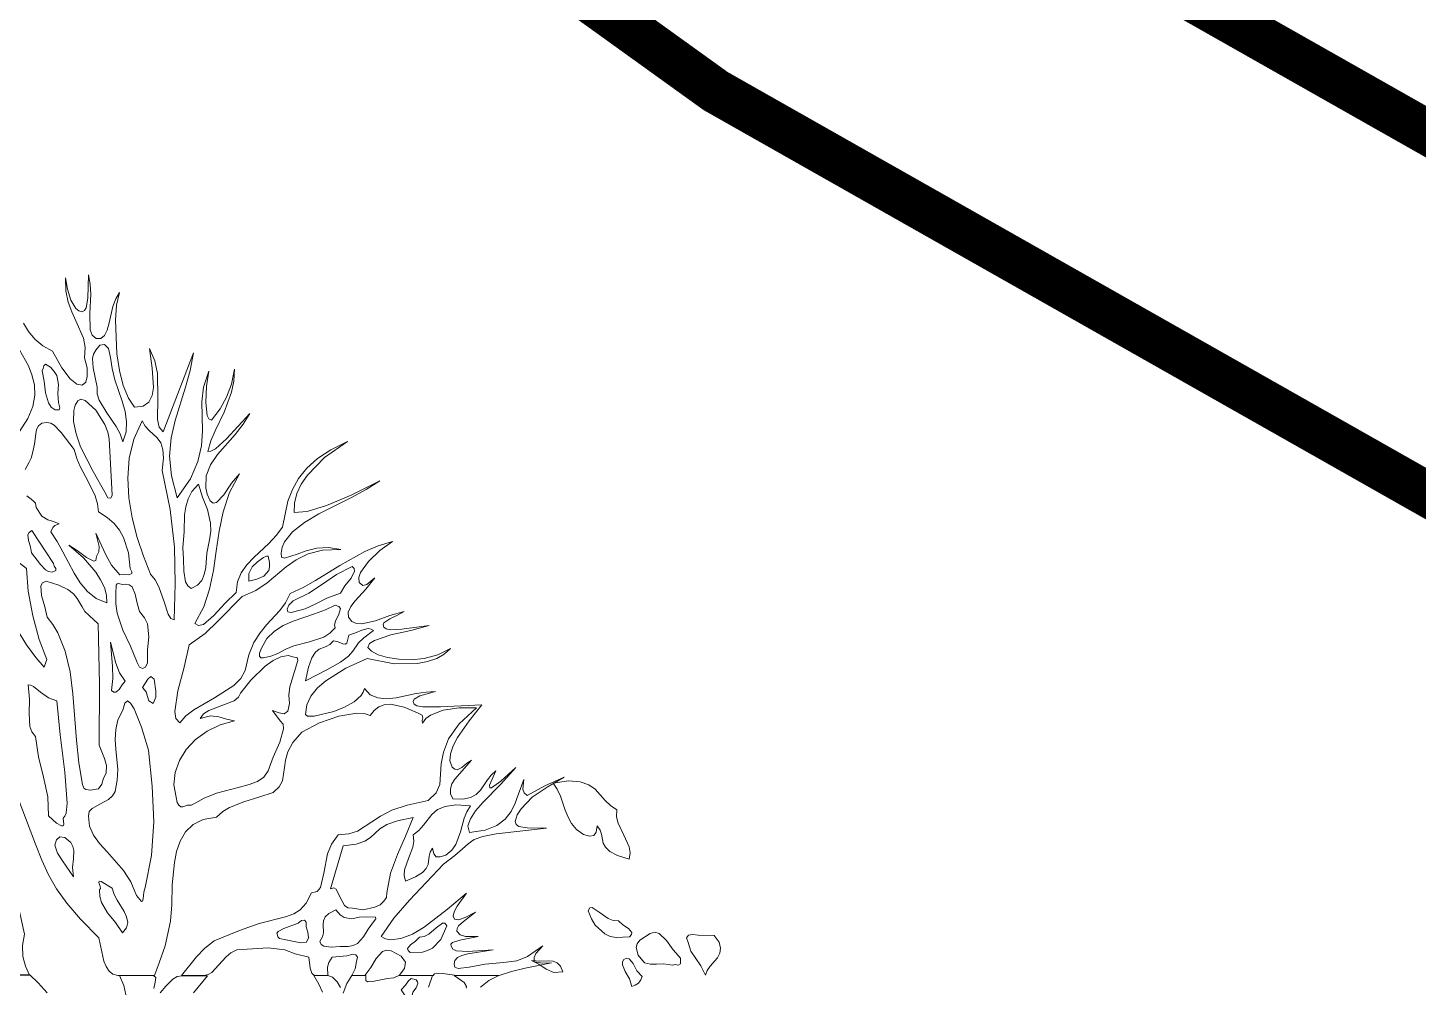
# Model space of a CAD drawing. Header units: inches. Extents: x -8940 to 26362, y -28010 to 990.
# Drawn here: x 4347.144 to 4349.571, y -7365.605 to -7363.931 of the extents above; entities that cross this region are included whole.
import ezdxf

# ---------------------------------------------------------------- set-up
doc = ezdxf.new("R2010")
doc.units = ezdxf.units.IN
doc.header["$MEASUREMENT"] = 0
doc.layers.add('BUILDING', color=5, linetype='Continuous', lineweight=15)
doc.layers.add('TREE', color=3, linetype='Continuous', lineweight=15)
doc.layers.add('Text', color=7, linetype='Continuous')

# ---------------------------------------------------------------- blocks, each defined once
blk = doc.blocks.new('tree2')
at = {"layer": 'TREE'}
for points in [[(5207.9229, 5947.7084), (5207.9396, 5947.714), (5207.958, 5947.7183), (5207.9935, 5947.7254), (5207.9814, 5947.7251), (5207.9704, 5947.7269), (5207.9701, 5947.7328), (5207.9725, 5947.7383), (5207.9821, 5947.7485), (5207.9611, 5947.7343), (5207.9467, 5947.7282), (5207.9288, 5947.726), (5207.9039, 5947.7238), (5207.8823, 5947.7195), (5207.8672, 5947.718), (5207.8629, 5947.7195), (5207.862, 5947.7235), (5207.8626, 5947.7288), (5207.8663, 5947.7328), (5207.8724, 5947.7355), (5207.8805, 5947.7377), (5207.9146, 5947.7429), (5207.8798, 5947.7408), (5207.865, 5947.7417), (5207.8601, 5947.7442), (5207.858, 5947.7479), (5207.8574, 5947.7506), (5207.8595, 5947.7531), (5207.8694, 5947.7562), (5207.8943, 5947.7611), (5207.8771, 5947.7611), (5207.87, 5947.7633), (5207.8654, 5947.7685), (5207.8657, 5947.7722), (5207.8675, 5947.7756), (5207.8743, 5947.7817), (5207.8906, 5947.7941), (5207.8768, 5947.787), (5207.8675, 5947.7839), (5207.8623, 5947.7848), (5207.8607, 5947.7885), (5207.862, 5947.7947), (5207.866, 5947.8024), (5207.8786, 5947.8199), (5207.8527, 5947.7981), (5207.8213, 5947.774), (5207.8053, 5947.7645), (5207.7896, 5947.7583), (5207.7754, 5947.7568), (5207.769, 5947.758), (5207.7631, 5947.7611), (5207.7801, 5947.7861), (5207.8013, 5947.8104), (5207.8472, 5947.8593), (5207.8629, 5947.871), (5207.8731, 5947.88), (5207.8808, 5947.8867), (5207.8888, 5947.8923), (5207.9005, 5947.8966), (5207.9186, 5947.9003), (5207.9867, 5947.9077), (5207.9605, 5947.9083), (5207.9494, 5947.9101), (5207.946, 5947.9129), (5207.9445, 5947.9169), (5207.9473, 5947.9259), (5207.9525, 5947.9342), (5207.9676, 5947.9496), (5207.9879, 5947.9634), (5208.011, 5947.977), (5207.9848, 5947.965), (5207.9605, 5947.952), (5207.9565, 5947.9557), (5207.9547, 5947.9606), (5207.9562, 5947.9736), (5207.9485, 5947.953), (5207.9445, 5947.9416), (5207.939, 5947.9305), (5207.931, 5947.92), (5207.9196, 5947.9114), (5207.9039, 5947.9052), (5207.8826, 5947.9018), (5207.8805, 5947.9108), (5207.8838, 5947.9206), (5207.8909, 5947.9314), (5207.9011, 5947.9431), (5207.9248, 5947.9668), (5207.9454, 5947.9899), (5207.9251, 5947.9714), (5207.9125, 5947.9625), (5207.91, 5947.9625), (5207.9097, 5947.9659), (5207.9183, 5947.9853), (5207.9119, 5947.9797), (5207.9069, 5947.9733), (5207.8977, 5947.9594), (5207.8918, 5947.9536), (5207.8841, 5947.9493), (5207.8737, 5947.9471), (5207.8601, 5947.9474), (5207.857, 5947.9542), (5207.857, 5947.961), (5207.8589, 5947.9677), (5207.8626, 5947.9742), (5207.8851, 5947.9998), (5207.8786, 5947.9954), (5207.8724, 5947.9899), (5207.866, 5947.9868), (5207.8626, 5947.9877), (5207.8592, 5947.9905), (5207.8561, 5947.9991), (5207.8567, 5948.0087), (5207.8604, 5948.0192), (5207.8663, 5948.0305), (5207.8823, 5948.0533), (5207.8992, 5948.0746), (5207.8435, 5948.0721), (5207.8195, 5948.0721), (5207.8115, 5948.0733), (5207.8078, 5948.0755), (5207.8065, 5948.0795), (5207.8078, 5948.0826), (5207.8152, 5948.0869), (5207.8364, 5948.0927), (5207.8238, 5948.0921), (5207.8102, 5948.09), (5207.7831, 5948.0844), (5207.7702, 5948.0829), (5207.7585, 5948.0841), (5207.7483, 5948.0884), (5207.7403, 5948.0971), (5207.7388, 5948.0921), (5207.736, 5948.0875), (5207.7265, 5948.0789), (5207.7135, 5948.0718), (5207.6991, 5948.0659), (5207.6723, 5948.0595), (5207.6634, 5948.0595), (5207.6603, 5948.0617), (5207.6621, 5948.0746), (5207.6677, 5948.0866), (5207.6766, 5948.0977), (5207.688, 5948.1075), (5207.7151, 5948.1245), (5207.744, 5948.1374), (5207.7804, 5948.1303), (5207.8124, 5948.1306), (5207.8259, 5948.1334), (5207.8383, 5948.1377), (5207.8484, 5948.1436), (5207.857, 5948.1509), (5207.8395, 5948.1426), (5207.8213, 5948.1377), (5207.8035, 5948.1358), (5207.7868, 5948.1365), (5207.7717, 5948.1389), (5207.7591, 5948.1426), (5207.7499, 5948.1476), (5207.745, 5948.1525), (5207.7474, 5948.1577), (5207.7539, 5948.162), (5207.7761, 5948.1694), (5207.8032, 5948.1756), (5207.8278, 5948.1823), (5207.7911, 5948.1774), (5207.7754, 5948.1765), (5207.7699, 5948.1777), (5207.7668, 5948.1799), (5207.7656, 5948.183), (5207.7668, 5948.1857), (5207.7745, 5948.1913), (5207.785, 5948.1962), (5207.7942, 5948.2014), (5207.7748, 5948.1956), (5207.7551, 5948.1885), (5207.737, 5948.1845), (5207.7296, 5948.1848), (5207.7234, 5948.1876), (5207.7188, 5948.1937), (5207.7185, 5948.2005), (5207.7219, 5948.2079), (5207.7277, 5948.2156), (5207.7422, 5948.2313), (5207.7542, 5948.2467), (5207.7434, 5948.2378), (5207.7382, 5948.2365), (5207.7333, 5948.2406), (5207.7326, 5948.247), (5207.7348, 5948.2538), (5207.7456, 5948.2689), (5207.7613, 5948.2837), (5207.7785, 5948.296), (5207.7591, 5948.2901), (5207.741, 5948.2824), (5207.7071, 5948.2633), (5207.6741, 5948.243), (5207.6572, 5948.2338), (5207.6396, 5948.2255), (5207.6335, 5948.2128), (5207.6258, 5948.2024), (5207.6079, 5948.1833), (5207.599, 5948.1725), (5207.5907, 5948.1593), (5207.5836, 5948.1426), (5207.5787, 5948.1214), (5207.5731, 5948.1106), (5207.5636, 5948.1008), (5207.5371, 5948.0841), (5207.5094, 5948.0681), (5207.4983, 5948.0598), (5207.4903, 5948.0503), (5207.4851, 5948.0564), (5207.4835, 5948.0659), (5207.4878, 5948.0937), (5207.4964, 5948.126), (5207.5029, 5948.1562), (5207.5248, 5948.1716), (5207.542, 5948.1879), (5207.5747, 5948.2215), (5207.5931, 5948.2298), (5207.6085, 5948.2399), (5207.6344, 5948.2615), (5207.648, 5948.2713), (5207.664, 5948.2793), (5207.6834, 5948.2843), (5207.7083, 5948.2852), (5207.6917, 5948.2877), (5207.676, 5948.2867), (5207.6615, 5948.2834), (5207.6492, 5948.279), (5207.6319, 5948.2735), (5207.6279, 5948.2747), (5207.6276, 5948.2803), (5207.6289, 5948.2883), (5207.6319, 5948.2957), (5207.643, 5948.3092), (5207.659, 5948.3215), (5207.6784, 5948.3332), (5207.7219, 5948.3551), (5207.7428, 5948.3662), (5207.7613, 5948.3779), (5207.7225, 5948.3588), (5207.6889, 5948.3446), (5207.6627, 5948.3366), (5207.6452, 5948.3354), (5207.6455, 5948.348), (5207.6486, 5948.361), (5207.6547, 5948.3736), (5207.663, 5948.3859), (5207.6864, 5948.4096), (5207.7172, 5948.4312), (5207.6948, 5948.4201), (5207.6766, 5948.4081), (5207.6621, 5948.3951), (5207.651, 5948.3813), (5207.6427, 5948.3665), (5207.6366, 5948.3505), (5207.6292, 5948.3154), (5207.6209, 5948.304), (5207.6113, 5948.2935), (5207.5907, 5948.2744), (5207.5811, 5948.2643), (5207.5734, 5948.2535), (5207.5685, 5948.2412), (5207.5667, 5948.227), (5207.5519, 5948.2125), (5207.5365, 5948.1956), (5207.5223, 5948.1836), (5207.5158, 5948.1823), (5207.5106, 5948.1851), (5207.5226, 5948.2073), (5207.5306, 5948.2313), (5207.5359, 5948.2569), (5207.5396, 5948.283), (5207.5436, 5948.3098), (5207.5491, 5948.3363), (5207.5577, 5948.3625), (5207.571, 5948.3877), (5207.5605, 5948.3748), (5207.5497, 5948.3591), (5207.5399, 5948.3486), (5207.5353, 5948.3477), (5207.5313, 5948.3508), (5207.5272, 5948.36), (5207.5254, 5948.3686), (5207.526, 5948.3847), (5207.5319, 5948.3998), (5207.5414, 5948.4139), (5207.5651, 5948.441), (5207.5762, 5948.4549), (5207.5851, 5948.4693), (5207.5537, 5948.4349), (5207.5386, 5948.4216), (5207.5325, 5948.4182), (5207.5282, 5948.4179), (5207.5325, 5948.4321), (5207.538, 5948.4456), (5207.5503, 5948.4712), (5207.5605, 5948.498), (5207.5636, 5948.5128), (5207.5645, 5948.5291), (5207.5602, 5948.5088), (5207.5537, 5948.4912), (5207.5448, 5948.4755), (5207.5331, 5948.4604), (5207.5294, 5948.462), (5207.5272, 5948.4666), (5207.5254, 5948.4841), (5207.5266, 5948.5063), (5207.5294, 5948.5266), (5207.5223, 5948.5051), (5207.5199, 5948.485), (5207.5208, 5948.4456), (5207.5195, 5948.4253), (5207.5149, 5948.4041), (5207.5048, 5948.3807), (5207.4869, 5948.3551), (5207.4789, 5948.3847), (5207.4764, 5948.4115), (5207.4786, 5948.4364), (5207.4838, 5948.4598), (5207.498, 5948.5048), (5207.5045, 5948.5275), (5207.5088, 5948.5513), (5207.4678, 5948.4444), (5207.4623, 5948.4509), (5207.4601, 5948.461), (5207.4607, 5948.4894), (5207.4601, 5948.5232), (5207.4564, 5948.5405), (5207.4493, 5948.5571), (5207.453, 5948.5306), (5207.4546, 5948.5045), (5207.453, 5948.4937), (5207.4484, 5948.4847), (5207.4407, 5948.4792), (5207.429, 5948.4777), (5207.4207, 5948.49), (5207.4136, 5948.5072), (5207.4084, 5948.5275), (5207.405, 5948.55), (5207.4031, 5948.5956), (5207.4047, 5948.6159), (5207.4084, 5948.6332), (5207.4035, 5948.6245), (5207.3998, 5948.6141), (5207.3945, 5948.5919), (5207.3918, 5948.582), (5207.3884, 5948.5747), (5207.3834, 5948.5707), (5207.377, 5948.571), (5207.3717, 5948.5753), (5207.369, 5948.5827), (5207.3684, 5948.6045), (5207.3696, 5948.631), (5207.369, 5948.6443), (5207.3668, 5948.6569), (5207.3659, 5948.6255), (5207.3634, 5948.6125), (5207.361, 5948.6085), (5207.3579, 5948.607), (5207.3536, 5948.6082), (5207.3496, 5948.6113), (5207.3428, 5948.6227), (5207.3382, 5948.6375), (5207.3357, 5948.6529), (5207.336, 5948.6353), (5207.3391, 5948.6202), (5207.344, 5948.607), (5207.3496, 5948.5947), (5207.3597, 5948.5713), (5207.3619, 5948.5586), (5207.3613, 5948.5445), (5207.3647, 5948.5309), (5207.365, 5948.5195), (5207.3628, 5948.5115), (5207.3579, 5948.5075), (5207.3508, 5948.5088), (5207.3416, 5948.5162), (5207.3305, 5948.5309), (5207.3179, 5948.5537), (5207.3049, 5948.5608), (5207.2941, 5948.5697), (5207.2852, 5948.5802), (5207.2784, 5948.5916)], [(5207.2732, 5948.5556), (5207.2852, 5948.534), (5207.2901, 5948.5217), (5207.2935, 5948.5081), (5207.2941, 5948.494), (5207.2914, 5948.4789), (5207.2846, 5948.4626), (5207.2732, 5948.445)], [(5207.2726, 5947.9443), (5207.2948, 5947.8864), (5207.3034, 5947.8643), (5207.3123, 5947.8446), (5207.3231, 5947.8258), (5207.3372, 5947.8064), (5207.3557, 5947.7848), (5207.3807, 5947.7593), (5207.3874, 5947.7278), (5207.3905, 5947.7205), (5207.3945, 5947.7143), (5207.3994, 5947.71), (5207.4062, 5947.7084), (5207.4558, 5947.7084), (5207.4623, 5947.7257), (5207.4706, 5947.7485), (5207.4777, 5947.782), (5207.4795, 5947.8042), (5207.4801, 5947.8313), (5207.4829, 5947.8612), (5207.486, 5947.8763), (5207.4906, 5947.8901), (5207.498, 5947.9028), (5207.5082, 5947.9126), (5207.5217, 5947.9197), (5207.5399, 5947.9228), (5207.5485, 5947.9302), (5207.5577, 5947.9357), (5207.5771, 5947.9437), (5207.5971, 5947.9496), (5207.6165, 5947.9563), (5207.6249, 5947.964), (5207.6292, 5947.972), (5207.6319, 5947.9899), (5207.6332, 5948.0001), (5207.6366, 5948.0111), (5207.6433, 5948.0238), (5207.6557, 5948.0379), (5207.6794, 5948.0506), (5207.7055, 5948.0595), (5207.7302, 5948.0635), (5207.74, 5948.0629), (5207.748, 5948.0604), (5207.7533, 5948.0672), (5207.7597, 5948.0721), (5207.7671, 5948.0746), (5207.7754, 5948.0755), (5207.7939, 5948.0718), (5207.8133, 5948.0635), (5207.8185, 5948.061), (5207.8195, 5948.0573), (5207.8185, 5948.0536), (5207.8189, 5948.05), (5207.8235, 5948.0561), (5207.8296, 5948.061), (5207.8469, 5948.0675), (5207.8684, 5948.0706), (5207.8921, 5948.0706), (5207.8684, 5948.049), (5207.8543, 5948.029), (5207.8472, 5948.0108), (5207.8444, 5947.9948), (5207.8423, 5947.9671), (5207.8373, 5947.9557), (5207.8266, 5947.9453), (5207.7982, 5947.9391), (5207.7773, 5947.932), (5207.7619, 5947.9243), (5207.7505, 5947.9166), (5207.7311, 5947.904), (5207.7194, 5947.9003), (5207.7046, 5947.8988), (5207.6957, 5947.8861), (5207.6905, 5947.8729), (5207.6852, 5947.847), (5207.6809, 5947.8273), (5207.6763, 5947.8221), (5207.6686, 5947.8205), (5207.6612, 5947.8064), (5207.6535, 5947.7974), (5207.6449, 5947.7919), (5207.6335, 5947.7879), (5207.5978, 5947.7787), (5207.571, 5947.7694), (5207.5368, 5947.7553), (5207.5242, 5947.7454), (5207.5128, 5947.7337), (5207.4928, 5947.7084), (5207.5235, 5947.7084), (5207.5288, 5947.7097), (5207.5337, 5947.7125), (5207.5429, 5947.7223), (5207.5531, 5947.7337), (5207.5596, 5947.7389), (5207.5676, 5947.7433), (5207.6101, 5947.7457), (5207.6326, 5947.7429), (5207.6467, 5947.7377), (5207.6649, 5947.7334), (5207.6667, 5947.7183), (5207.6692, 5947.7115), (5207.6714, 5947.7094), (5207.6744, 5947.7084), (5207.6908, 5947.7084), (5207.6901, 5947.7195), (5207.6923, 5947.726), (5207.6966, 5947.7331), (5207.7166, 5947.7352), (5207.7234, 5947.7368), (5207.7286, 5947.7362), (5207.7311, 5947.7331), (5207.7296, 5947.7272), (5207.7277, 5947.7174), (5207.7234, 5947.7084), (5207.741, 5947.7084), (5207.749, 5947.7192), (5207.7563, 5947.7315), (5207.765, 5947.7408), (5207.7702, 5947.7426), (5207.7764, 5947.7417), (5207.7899, 5947.7346), (5207.7958, 5947.7266), (5207.7945, 5947.718), (5207.7875, 5947.7084), (5207.8336, 5947.7084), (5207.8352, 5947.7106), (5207.8383, 5947.7115), (5207.8463, 5947.7112), (5207.8654, 5947.7084), (5207.9229, 5947.7084)], [(5207.4133, 5948.4309), (5207.4093, 5948.4416), (5207.4041, 5948.4515), (5207.3915, 5948.47), (5207.381, 5948.4872), (5207.3782, 5948.4958), (5207.3782, 5948.5048), (5207.373, 5948.5309), (5207.372, 5948.5436), (5207.3733, 5948.5494), (5207.3767, 5948.5549), (5207.3819, 5948.5617), (5207.3881, 5948.5627), (5207.3936, 5948.5574), (5207.3964, 5948.5451), (5207.3985, 5948.53), (5207.4025, 5948.5149), (5207.4124, 5948.486), (5207.4161, 5948.4718), (5207.4182, 5948.458), (5207.4176, 5948.4444), (5207.4133, 5948.4309)], [(5207.3215, 5948.474), (5207.316, 5948.478), (5207.3123, 5948.4835), (5207.3086, 5948.4974), (5207.3064, 5948.5128), (5207.3037, 5948.5272), (5207.3052, 5948.53), (5207.3061, 5948.534), (5207.3083, 5948.5359), (5207.3151, 5948.5319), (5207.3203, 5948.5263), (5207.3237, 5948.5205), (5207.3259, 5948.5084), (5207.3252, 5948.4961), (5207.3262, 5948.4841), (5207.3277, 5948.4771), (5207.3271, 5948.4743), (5207.3215, 5948.474)], [(5207.3982, 5948.3671), (5207.3988, 5948.3588), (5207.3967, 5948.3545), (5207.3927, 5948.3551), (5207.3887, 5948.3628), (5207.373, 5948.3905), (5207.356, 5948.4241), (5207.3499, 5948.4416), (5207.3465, 5948.4583), (5207.3468, 5948.4734), (5207.3486, 5948.4804), (5207.352, 5948.4866), (5207.3563, 5948.4887), (5207.3622, 5948.4869), (5207.3764, 5948.4737), (5207.3887, 5948.4543), (5207.3927, 5948.4441), (5207.3945, 5948.4349), (5207.3982, 5948.3671)], [(5207.4232, 5948.2593), (5207.4253, 5948.255), (5207.4253, 5948.2526), (5207.4213, 5948.2507), (5207.4145, 5948.2513), (5207.409, 5948.2507), (5207.3976, 5948.264), (5207.3899, 5948.2781), (5207.3767, 5948.3074), (5207.381, 5948.2892), (5207.3807, 5948.2818), (5207.3776, 5948.2757), (5207.3767, 5948.2704), (5207.3739, 5948.2692), (5207.364, 5948.2741), (5207.3514, 5948.2837), (5207.34, 5948.2911), (5207.3597, 5948.2738), (5207.3767, 5948.2544), (5207.3831, 5948.2442), (5207.3881, 5948.2338), (5207.3908, 5948.2233), (5207.3915, 5948.2128), (5207.377, 5948.219), (5207.3653, 5948.2282), (5207.3554, 5948.2399), (5207.3471, 5948.2532), (5207.332, 5948.2821), (5207.324, 5948.296), (5207.3154, 5948.3089), (5207.3185, 5948.3151), (5207.3212, 5948.3178), (5207.3271, 5948.3197), (5207.3191, 5948.3231), (5207.3114, 5948.3252), (5207.3034, 5948.3302), (5207.2957, 5948.3419), (5207.2948, 5948.3477), (5207.2914, 5948.3514), (5207.283, 5948.3576)], [(5207.2809, 5948.3936), (5207.2864, 5948.4035), (5207.2892, 5948.409), (5207.2907, 5948.4155), (5207.2935, 5948.4278), (5207.2951, 5948.4416), (5207.2963, 5948.4478), (5207.2991, 5948.4527), (5207.3034, 5948.4561), (5207.3101, 5948.457), (5207.3154, 5948.4561), (5207.3203, 5948.4533), (5207.3295, 5948.4435), (5207.3474, 5948.4204), (5207.3508, 5948.4084), (5207.3554, 5948.3976), (5207.3662, 5948.3773), (5207.3757, 5948.3576), (5207.3788, 5948.3471), (5207.38, 5948.336), (5207.3918, 5948.3286), (5207.4013, 5948.3203), (5207.4087, 5948.3111), (5207.4142, 5948.3012), (5207.4207, 5948.2806), (5207.4232, 5948.2593)], [(5207.4826, 5948.1897), (5207.4783, 5948.1919), (5207.4746, 5948.1974), (5207.469, 5948.2144), (5207.462, 5948.2344), (5207.457, 5948.2439), (5207.4506, 5948.2519), (5207.441, 5948.2763), (5207.4324, 5948.3015), (5207.4259, 5948.328), (5207.4213, 5948.3551), (5207.4201, 5948.3819), (5207.4219, 5948.4087), (5207.4281, 5948.4345), (5207.4392, 5948.4592), (5207.4432, 5948.4521), (5207.4487, 5948.4463), (5207.4598, 5948.4361), (5207.4644, 5948.4296), (5207.4675, 5948.4207), (5207.4681, 5948.4087), (5207.4663, 5948.3921), (5207.4774, 5948.3391), (5207.4829, 5948.2883), (5207.4841, 5948.2387), (5207.4826, 5948.1897)], [(5207.5057, 5948.2322), (5207.5011, 5948.2359), (5207.498, 5948.2412), (5207.4958, 5948.2556), (5207.4955, 5948.272), (5207.4943, 5948.2874), (5207.4964, 5948.3095), (5207.4968, 5948.332), (5207.4983, 5948.3428), (5207.5014, 5948.3536), (5207.5066, 5948.3637), (5207.5155, 5948.3736), (5207.5208, 5948.356), (5207.5276, 5948.3391), (5207.5319, 5948.3206), (5207.5322, 5948.3101), (5207.5306, 5948.2981), (5207.5269, 5948.28), (5207.5254, 5948.2606), (5207.5235, 5948.2513), (5207.5202, 5948.2433), (5207.5143, 5948.2369), (5207.5057, 5948.2322)], [(5207.3194, 5948.2661), (5207.3203, 5948.2624), (5207.3222, 5948.2593), (5207.3222, 5948.2566), (5207.3175, 5948.2544), (5207.3126, 5948.2553), (5207.3083, 5948.2578), (5207.3015, 5948.2646), (5207.2895, 5948.2806), (5207.288, 5948.2886), (5207.2852, 5948.2972), (5207.2846, 5948.3049), (5207.2861, 5948.308), (5207.2898, 5948.3108), (5207.3194, 5948.2661)], [(5207.5839, 5948.2421), (5207.5836, 5948.2526), (5207.5882, 5948.2615), (5207.5953, 5948.2686), (5207.6036, 5948.2741), (5207.6079, 5948.2763), (5207.6101, 5948.2763), (5207.6116, 5948.2677), (5207.6119, 5948.2615), (5207.6107, 5948.2566), (5207.6042, 5948.2492), (5207.5944, 5948.2449), (5207.5839, 5948.2421)], [(5207.2624, 5948.275), (5207.2827, 5948.2596), (5207.2849, 5948.2288), (5207.2914, 5948.1953), (5207.3, 5948.1633), (5207.3101, 5948.1362), (5207.3083, 5948.1312), (5207.3068, 5948.126), (5207.2954, 5948.1389), (5207.2827, 5948.1559), (5207.2704, 5948.1759), (5207.2596, 5948.1974), (5207.2523, 5948.2196), (5207.2492, 5948.2406), (5207.252, 5948.2596), (5207.2563, 5948.268), (5207.2624, 5948.275)], [(5207.6409, 5948.1999), (5207.6366, 5948.2008), (5207.6356, 5948.2045), (5207.6381, 5948.2098), (5207.6436, 5948.2156), (5207.6649, 5948.2258), (5207.6837, 5948.2384), (5207.7025, 5948.2513), (5207.7237, 5948.2621), (5207.7265, 5948.2593), (5207.7268, 5948.2556), (5207.7222, 5948.2464), (5207.7139, 5948.2359), (5207.7077, 5948.2261), (5207.6892, 5948.2193), (5207.6747, 5948.2116), (5207.66, 5948.2048), (5207.6409, 5948.1999)], [(5207.3905, 5947.9822), (5207.3868, 5947.9754), (5207.3847, 5947.9674), (5207.38, 5947.9613), (5207.3693, 5947.9591), (5207.3631, 5947.9603), (5207.3603, 5947.9619), (5207.3585, 5947.9668), (5207.3536, 5947.9964), (5207.3505, 5948.0272), (5207.3456, 5948.0897), (5207.3416, 5948.1195), (5207.3351, 5948.1476), (5207.3249, 5948.1725), (5207.3185, 5948.1836), (5207.3105, 5948.1934), (5207.3077, 5948.2076), (5207.3031, 5948.223), (5207.3021, 5948.2359), (5207.3043, 5948.2402), (5207.3095, 5948.2424), (5207.3265, 5948.2369), (5207.3385, 5948.231), (5207.3465, 5948.2252), (5207.3514, 5948.219), (5207.3579, 5948.2073), (5207.3616, 5948.2014), (5207.3674, 5948.1956), (5207.3797, 5948.1845), (5207.3816, 5948.1029), (5207.3813, 5948.0204), (5207.3884, 5948.0022), (5207.3908, 5947.9927), (5207.3905, 5947.9822)], [(5207.4327, 5948.1322), (5207.4235, 5948.1543), (5207.4133, 5948.1759), (5207.4053, 5948.199), (5207.4035, 5948.2116), (5207.4038, 5948.2252), (5207.4041, 5948.2369), (5207.4056, 5948.2387), (5207.4075, 5948.2393), (5207.4124, 5948.2378), (5207.4167, 5948.2384), (5207.4219, 5948.2375), (5207.4256, 5948.2344), (5207.4299, 5948.2245), (5207.4324, 5948.2125), (5207.4358, 5948.2011), (5207.4426, 5948.1928), (5207.4466, 5948.1845), (5207.4484, 5948.167), (5207.4466, 5948.1494), (5207.4466, 5948.1315), (5207.4438, 5948.126), (5207.4398, 5948.1242), (5207.4355, 5948.126), (5207.4327, 5948.1322)], [(5207.623, 5948.1445), (5207.6135, 5948.1408), (5207.6036, 5948.1383), (5207.6002, 5948.1386), (5207.5981, 5948.1408), (5207.5981, 5948.1448), (5207.6008, 5948.1516), (5207.6082, 5948.1645), (5207.6184, 5948.1747), (5207.6304, 5948.1823), (5207.644, 5948.1882), (5207.6729, 5948.1981), (5207.6874, 5948.2033), (5207.7006, 5948.2098), (5207.7055, 5948.2079), (5207.7077, 5948.2051), (5207.7058, 5948.1974), (5207.7012, 5948.1882), (5207.7, 5948.1833), (5207.7006, 5948.179), (5207.6935, 5948.1719), (5207.6852, 5948.1666), (5207.6661, 5948.1602), (5207.6446, 5948.1546), (5207.6338, 5948.1503), (5207.623, 5948.1445)], [(5207.6603, 5948.1072), (5207.6646, 5948.126), (5207.6692, 5948.1386), (5207.6741, 5948.146), (5207.6791, 5948.15), (5207.6886, 5948.1537), (5207.6935, 5948.1565), (5207.6985, 5948.1614), (5207.7046, 5948.1602), (5207.7111, 5948.1574), (5207.7142, 5948.1571), (5207.7166, 5948.1583), (5207.7194, 5948.1691), (5207.728, 5948.1722), (5207.737, 5948.1759), (5207.7453, 5948.178), (5207.7493, 5948.1774), (5207.7526, 5948.1753), (5207.7394, 5948.1657), (5207.7323, 5948.1586), (5207.7246, 5948.1473), (5207.7188, 5948.1408), (5207.708, 5948.1328), (5207.6892, 5948.122), (5207.6603, 5948.1072)], [(5207.4161, 5948.1069), (5207.4121, 5948.102), (5207.4081, 5948.0958), (5207.4035, 5948.0921), (5207.401, 5948.0921), (5207.3979, 5948.0943), (5207.3998, 5948.1106), (5207.3991, 5948.1269), (5207.3964, 5948.1596), (5207.4038, 5948.1312), (5207.4084, 5948.118), (5207.4161, 5948.1069)], [(5207.4854, 5947.9496), (5207.4823, 5947.9665), (5207.4838, 5947.9831), (5207.4897, 5947.9995), (5207.4989, 5948.0145), (5207.5115, 5948.0278), (5207.5272, 5948.0392), (5207.5448, 5948.0478), (5207.5645, 5948.053), (5207.5534, 5948.0552), (5207.5433, 5948.0586), (5207.5319, 5948.0598), (5207.5177, 5948.0561), (5207.5223, 5948.0626), (5207.5294, 5948.0672), (5207.5473, 5948.074), (5207.5639, 5948.0804), (5207.5697, 5948.085), (5207.5725, 5948.0906), (5207.5864, 5948.1084), (5207.6061, 5948.1272), (5207.6169, 5948.1349), (5207.6273, 5948.1399), (5207.6369, 5948.1417), (5207.6452, 5948.1395), (5207.6492, 5948.1389), (5207.6501, 5948.1349), (5207.6458, 5948.1201), (5207.6393, 5948.0992), (5207.6378, 5948.0878), (5207.6387, 5948.0767), (5207.6366, 5948.0663), (5207.6316, 5948.0626), (5207.6249, 5948.0638), (5207.6159, 5948.0672), (5207.6264, 5948.0533), (5207.6301, 5948.0487), (5207.6307, 5948.0423), (5207.6258, 5948.0244), (5207.6169, 5948.0041), (5207.6101, 5947.9853), (5207.6042, 5947.977), (5207.5956, 5947.9711), (5207.5842, 5947.9668), (5207.571, 5947.9634), (5207.5399, 5947.9551), (5207.5232, 5947.9483), (5207.5063, 5947.9388), (5207.5005, 5947.9388), (5207.4946, 5947.9369), (5207.4915, 5947.9369), (5207.4891, 5947.9388), (5207.4869, 5947.9428), (5207.4854, 5947.9496)], [(5207.4543, 5948.0764), (5207.4484, 5948.0801), (5207.4466, 5948.086), (5207.4447, 5948.0924), (5207.4398, 5948.0983), (5207.4472, 5948.1097), (5207.4512, 5948.1134), (5207.4555, 5948.1097), (5207.458, 5948.0934), (5207.458, 5948.085), (5207.4543, 5948.0764)], [(5207.3123, 5947.9246), (5207.3114, 5947.9502), (5207.3055, 5947.977), (5207.2991, 5948.0044), (5207.2948, 5948.0318), (5207.2898, 5948.0382), (5207.2874, 5948.0456), (5207.2861, 5948.0632), (5207.2867, 5948.0823), (5207.2849, 5948.1017), (5207.288, 5948.1014), (5207.292, 5948.0995), (5207.3015, 5948.0921), (5207.3126, 5948.0844), (5207.3237, 5948.0801), (5207.3283, 5948.0342), (5207.3348, 5947.9837), (5207.3376, 5947.9419), (5207.3363, 5947.9283), (5207.3345, 5947.924), (5207.3323, 5947.9215), (5207.3332, 5947.9132), (5207.3323, 5947.9111), (5207.3302, 5947.9108), (5207.3231, 5947.9145), (5207.3123, 5947.9246)], [(5207.3665, 5947.924), (5207.3677, 5947.9302), (5207.3714, 5947.9345), (5207.3819, 5947.9403), (5207.3939, 5947.9468), (5207.3991, 5947.9514), (5207.4028, 5947.9576), (5207.4056, 5947.9727), (5207.4062, 5947.9871), (5207.4038, 5948.0148), (5207.4028, 5948.0281), (5207.4035, 5948.0413), (5207.4065, 5948.0546), (5207.4133, 5948.0678), (5207.4158, 5948.0773), (5207.4195, 5948.0801), (5207.4235, 5948.077), (5207.4284, 5948.0693), (5207.4386, 5948.0444), (5207.4481, 5948.0136), (5207.453, 5947.9646), (5207.4549, 5947.9166), (5207.4518, 5947.8707), (5207.4432, 5947.8273), (5207.4416, 5947.8211), (5207.4407, 5947.8122), (5207.4398, 5947.8091), (5207.4383, 5947.8085), (5207.4315, 5947.8168), (5207.4238, 5947.835), (5207.4139, 5947.8504), (5207.3918, 5947.8757), (5207.3816, 5947.8871), (5207.3733, 5947.8984), (5207.368, 5947.9105), (5207.3665, 5947.924)], [(5208.0988, 5947.8657), (5208.0831, 5947.871), (5208.0726, 5947.8762), (5208.0668, 5947.882), (5208.0637, 5947.8876), (5208.0613, 5947.8996), (5208.0594, 5947.9051), (5208.0554, 5947.911), (5208.0542, 5947.9024), (5208.0508, 5947.8977), (5208.0452, 5947.8971), (5208.0369, 5947.8993), (5208.0274, 5947.9061), (5208.0209, 5947.9141), (5208.016, 5947.9227), (5208.0123, 5947.9322), (5208.0058, 5947.9513), (5208.0015, 5947.9606), (5207.9957, 5947.9689), (5208.0166, 5947.972), (5208.0323, 5947.9707), (5208.0443, 5947.9667), (5208.0529, 5947.9606), (5208.0665, 5947.9455), (5208.0736, 5947.9384), (5208.0822, 5947.9325), (5208.0819, 5947.9233), (5208.084, 5947.9147), (5208.0917, 5947.8984), (5208.0988, 5947.8827), (5208.1001, 5947.8743), (5208.0988, 5947.8657)], [(5207.7958, 5947.8362), (5207.7939, 5947.8439), (5207.7945, 5947.8516), (5207.7998, 5947.8667), (5207.8059, 5947.8821), (5207.8072, 5947.8901), (5207.8065, 5947.8988), (5207.8139, 5947.9046), (5207.8201, 5947.9117), (5207.8315, 5947.9265), (5207.8392, 5947.9329), (5207.8497, 5947.9372), (5207.8641, 5947.9394), (5207.8838, 5947.9382), (5207.8789, 5947.9299), (5207.8755, 5947.9212), (5207.8706, 5947.9031), (5207.8641, 5947.8858), (5207.8586, 5947.8781), (5207.8506, 5947.8713), (5207.8429, 5947.8689), (5207.8376, 5947.8692), (5207.8343, 5947.8729), (5207.8327, 5947.8809), (5207.8293, 5947.8754), (5207.8281, 5947.8698), (5207.8266, 5947.8587), (5207.8241, 5947.8532), (5207.8189, 5947.8476), (5207.8096, 5947.8421), (5207.7958, 5947.8362)], [(5207.8065, 5947.9222), (5207.7961, 5947.8969), (5207.785, 5947.872), (5207.7757, 5947.8467), (5207.7708, 5947.8202), (5207.7702, 5947.8141), (5207.7668, 5947.8088), (5207.7616, 5947.8042), (5207.7545, 5947.8008), (5207.7385, 5947.7974), (5207.724, 5947.7996), (5207.7179, 5947.7999), (5207.7132, 5947.8033), (5207.7071, 5947.8147), (5207.7021, 5947.8252), (5207.6988, 5947.827), (5207.6942, 5947.8255), (5207.7114, 5947.884), (5207.7292, 5947.8864), (5207.741, 5947.8904), (5207.7486, 5947.8954), (5207.7548, 5947.9009), (5207.7613, 5947.9071), (5207.7705, 5947.9126), (5207.785, 5947.9178), (5207.8065, 5947.9222)], [(5207.3462, 5947.8421), (5207.3314, 5947.8636), (5207.3246, 5947.8741), (5207.3209, 5947.8849), (5207.3231, 5947.892), (5207.328, 5947.896), (5207.3348, 5947.8951), (5207.3428, 5947.8883), (5207.3456, 5947.8831), (5207.3468, 5947.8775), (5207.3462, 5947.8664), (5207.345, 5947.8547), (5207.3462, 5947.8421)], [(5207.2867, 5947.7088), (5207.2812, 5947.7211), (5207.2778, 5947.7343), (5207.2772, 5947.7488), (5207.28, 5947.7645), (5207.2723, 5947.7993), (5207.2664, 5947.8267), (5207.2624, 5947.8381), (5207.2566, 5947.8482), (5207.248, 5947.8572), (5207.2362, 5947.8652), (5207.2372, 5947.8393), (5207.2449, 5947.8258), (5207.2507, 5947.8104), (5207.2569, 5947.7583), (5207.2624, 5947.7309), (5207.2689, 5947.7088), (5207.2867, 5947.7088)], [(5207.4127, 5947.766), (5207.4031, 5947.7799), (5207.3924, 5947.7931), (5207.3841, 5947.8073), (5207.3819, 5947.8153), (5207.3816, 5947.8245), (5207.3828, 5947.8261), (5207.3825, 5947.8289), (5207.3807, 5947.8344), (5207.3813, 5947.8359), (5207.3837, 5947.8356), (5207.3988, 5947.8264), (5207.4013, 5947.8181), (5207.4056, 5947.8104), (5207.4149, 5947.795), (5207.4182, 5947.7876), (5207.4198, 5947.7802), (5207.4182, 5947.7731), (5207.4127, 5947.766)], [(5207.7434, 5947.7876), (5207.7551, 5947.7873), (5207.7557, 5947.7851), (5207.7526, 5947.7811), (5207.7453, 5947.7713), (5207.7391, 5947.7605), (5207.7308, 5947.7516), (5207.7252, 5947.7488), (5207.7182, 5947.7476), (5207.7074, 5947.7476), (5207.6954, 5947.7466), (5207.6855, 5947.7479), (5207.6818, 5947.7503), (5207.6797, 5947.7546), (5207.6834, 5947.7608), (5207.6849, 5947.7663), (5207.6843, 5947.7774), (5207.6849, 5947.7824), (5207.6871, 5947.7876), (5207.6923, 5947.7925), (5207.7018, 5947.7971), (5207.7074, 5947.7904), (5207.7129, 5947.7867), (5207.7231, 5947.7851), (5207.7333, 5947.7873), (5207.7434, 5947.7876)], [(5208.0994, 5947.7607), (5208.0813, 5947.7598), (5208.0733, 5947.7613), (5208.0659, 5947.7647), (5208.0529, 5947.7764), (5208.0477, 5947.785), (5208.0431, 5947.7958), (5208.0455, 5947.7998), (5208.0489, 5947.8004), (5208.0582, 5947.7943), (5208.0702, 5947.7857), (5208.077, 5947.7829), (5208.0844, 5947.7823), (5208.0902, 5947.777), (5208.0979, 5947.7718), (5208.1025, 5947.7666), (5208.1022, 5947.7638), (5208.0994, 5947.7607)], [(5207.6507, 5947.7793), (5207.6553, 5947.7827), (5207.659, 5947.7833), (5207.6612, 5947.7808), (5207.6612, 5947.7743), (5207.6637, 5947.767), (5207.6646, 5947.7593), (5207.6618, 5947.7537), (5207.6544, 5947.7528), (5207.6338, 5947.7565), (5207.6252, 5947.7586), (5207.623, 5947.7605), (5207.6224, 5947.763), (5207.6218, 5947.7657), (5207.6236, 5947.7679), (5207.6313, 5947.7719), (5207.6507, 5947.7793)], [(5207.8022, 5947.7396), (5207.7995, 5947.742), (5207.7988, 5947.7448), (5207.8028, 5947.7497), (5207.8093, 5947.7549), (5207.8149, 5947.7602), (5207.8213, 5947.7611), (5207.8275, 5947.7642), (5207.8376, 5947.7731), (5207.846, 5947.7793), (5207.849, 5947.7793), (5207.8518, 5947.7756), (5207.8438, 5947.7571), (5207.8327, 5947.7454), (5207.8259, 5947.742), (5207.8189, 5947.7399), (5207.8022, 5947.7396)], [(5208.1576, 5947.7225), (5208.1456, 5947.7241), (5208.1358, 5947.7235), (5208.1275, 5947.7235), (5208.1195, 5947.7256), (5208.1108, 5947.7361), (5208.1081, 5947.7462), (5208.1096, 5947.7512), (5208.1133, 5947.7561), (5208.1272, 5947.7653), (5208.1336, 5947.7669), (5208.1395, 5947.7653), (5208.1496, 5947.7558), (5208.1586, 5947.7429), (5208.1684, 5947.7318), (5208.1684, 5947.7241), (5208.1653, 5947.7222), (5208.161, 5947.7231), (5208.1576, 5947.7225)], [(5208.1789, 5947.753), (5208.1767, 5947.7592), (5208.1792, 5947.7629), (5208.1847, 5947.7641), (5208.1924, 5947.7629), (5208.214, 5947.7623), (5208.2205, 5947.7533), (5208.2226, 5947.7453), (5208.2217, 5947.7385), (5208.2183, 5947.7324), (5208.2087, 5947.721), (5208.2044, 5947.7151), (5208.202, 5947.7087), (5208.1961, 5947.7213), (5208.189, 5947.7315), (5208.1823, 5947.7413), (5208.1789, 5947.753)], [(5208.0917, 5947.7302), (5208.0957, 5947.7318), (5208.0988, 5947.7308), (5208.1041, 5947.7244), (5208.109, 5947.7148), (5208.1164, 5947.7071), (5208.1145, 5947.7025), (5208.1114, 5947.6982), (5208.1071, 5947.6951), (5208.1025, 5947.6936), (5208.0991, 5947.7038), (5208.0936, 5947.7139), (5208.0896, 5947.7228), (5208.0896, 5947.7268), (5208.0917, 5947.7302)], [(5207.9664, 5947.7287), (5207.9778, 5947.7278), (5207.9901, 5947.7284), (5207.996, 5947.7278), (5208.0012, 5947.7253), (5208.0058, 5947.721), (5208.0092, 5947.7133), (5207.9969, 5947.7124), (5207.9864, 5947.717), (5207.9766, 5947.7235), (5207.9664, 5947.7287)], [(5207.8977, 5947.6924), (5207.9088, 5947.7017), (5207.9223, 5947.7084), (5207.8617, 5947.7084), (5207.8755, 5947.6989), (5207.8786, 5947.6937), (5207.878, 5947.6912)], [(5207.8269, 5947.6924), (5207.8327, 5947.7084), (5207.7871, 5947.7084), (5207.7801, 5947.7054), (5207.7717, 5947.7041), (5207.7514, 5947.7004), (5207.748, 5947.7007), (5207.7446, 5947.6998), (5207.7422, 5947.7014), (5207.7422, 5947.7084), (5207.7234, 5947.7084), (5207.7166, 5947.6977), (5207.7114, 5947.6844)], [(5207.708, 5947.6921), (5207.7034, 5947.6998), (5207.6972, 5947.706), (5207.6908, 5947.7084), (5207.6717, 5947.7084), (5207.6787, 5947.6968), (5207.6837, 5947.6857)], [(5207.5088, 5947.6847), (5207.5279, 5947.7081), (5207.4937, 5947.7081), (5207.4866, 5947.7069), (5207.4807, 5947.7035), (5207.4715, 5947.694), (5207.4638, 5947.685)], [(5207.4552, 5947.6909), (5207.4567, 5947.6992), (5207.4577, 5947.7057), (5207.4552, 5947.7081), (5207.4084, 5947.7084), (5207.4145, 5947.6949), (5207.417, 5947.6823)], [(5207.3108, 5947.685), (5207.2985, 5947.6983), (5207.2871, 5947.7091), (5207.2701, 5947.7091)], [(5207.8102, 5947.7026), (5207.8124, 5947.6998), (5207.8127, 5947.6974), (5207.8102, 5947.6918), (5207.8059, 5947.6857), (5207.8041, 5947.6773), (5207.7995, 5947.6786), (5207.7955, 5947.681), (5207.7902, 5947.689), (5207.7961, 5947.6952), (5207.7998, 5947.7011), (5207.8035, 5947.7041), (5207.8102, 5947.7026)]]:
    blk.add_lwpolyline(points, dxfattribs=at)

msp = doc.modelspace()

# ---------------------------------------------------------------- hatches: boundary and pattern name
at = {"layer": 'Text', "lineweight": 25}
h = msp.add_hatch(dxfattribs=at)
h.set_pattern_fill('ACAD_ISO07W100', color=0, scale=0.784833, style=0)
h.set_pattern_definition([(0, (-582.442, -27753.198), (0, 3.9241642), [0.3924164, -2.35449854])])
h.paths.add_polyline_path([(4453.012436, -7368.509246), (4432.544063, -7360.765981), (4417.35118, -7356.454306), (4399.865945, -7352.632595), (4389.807755, -7348.417064), (4382.319111, -7347.246699), (4375.943644, -7343.680138), (4368.217405, -7333.076598), (4361.929936, -7322.334389), (4357.719224, -7314.672477), (4356.412451, -7309.03143), (4355.412858, -7306.651874), (4313.200953, -7306.651874), (4313.200953, -7400.608297), (4453.122434, -7400.608297)])
h.paths.add_polyline_path([(4387.774257, -7337.654416), (4394.795484, -7337.654416), (4394.795484, -7334.638043), (4387.774257, -7334.638043)], flags=25)

# ---------------------------------------------------------------- linework, layer by layer
at = {"layer": 'BUILDING', "const_width": 0.078483}
for points in [[(4346.916428, -7362.337561), (4348.641192, -7363.578184), (4350.335157, -7364.537772), (4350.423155, -7365.13867), (4350.317557, -7366.083467), (4350.264758, -7366.610408), (4350.440755, -7366.843372), (4351.13154, -7367.007926), (4351.727825, -7367.149968), (4352.715507, -7366.885897), (4352.816705, -7366.569732), (4353.133498, -7366.294243), (4353.485491, -7366.172215), (4353.762685, -7366.050186), (4354.739465, -7366.294243), (4356.922841, -7367.061544)], [(4346.592656, -7362.781415), (4348.344533, -7364.041541), (4349.830516, -7364.883313), (4349.869295, -7365.148116), (4349.771225, -7366.025567), (4349.696652, -7366.769818), (4350.121402, -7367.332054), (4351.004233, -7367.542355), (4351.735588, -7367.716572), (4353.147273, -7367.339138), (4353.293115, -7366.883497), (4353.413834, -7366.778518), (4353.686473, -7366.683999), (4353.81194, -7366.628765), (4354.58764, -7366.822581), (4358.146486, -7367.981446)]]:
    msp.add_lwpolyline(points, dxfattribs=at)

# ---------------------------------------------------------------- block references
at = {"layer": 'TREE', "color": 3, "xscale": 1.288602291024512, "yscale": 1.288602291008523, "zscale": 1.288602291016571}
msp.add_blockref('tree2', (-2362.974501, -15029.815129), dxfattribs=at)

doc.saveas('drawing.dxf')
